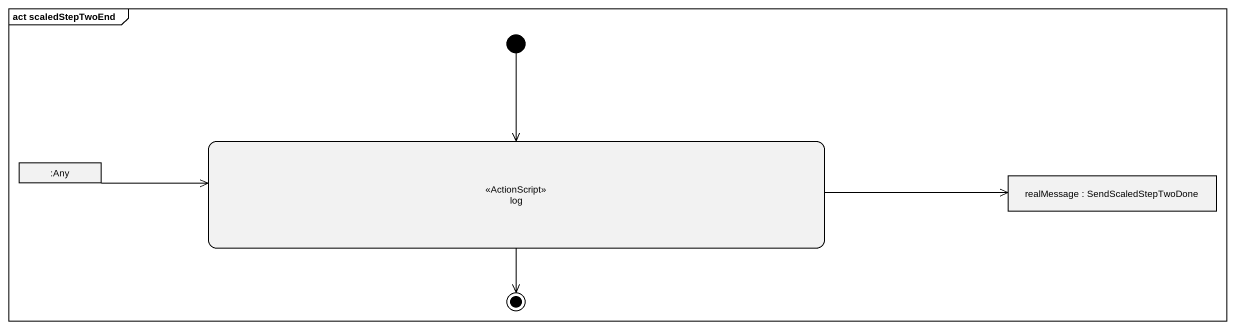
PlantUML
@startuml
mainframe act scaledStepTwoEnd
hide empty description
state log <<ActionScript>>
state ":Any" as Any <<object>>
state "realMessage : SendScaledStepTwoDone" as realMessage <<object>>
[*] --> log
log -right-> realMessage
Any -right-> log
log --> [*]
@enduml
